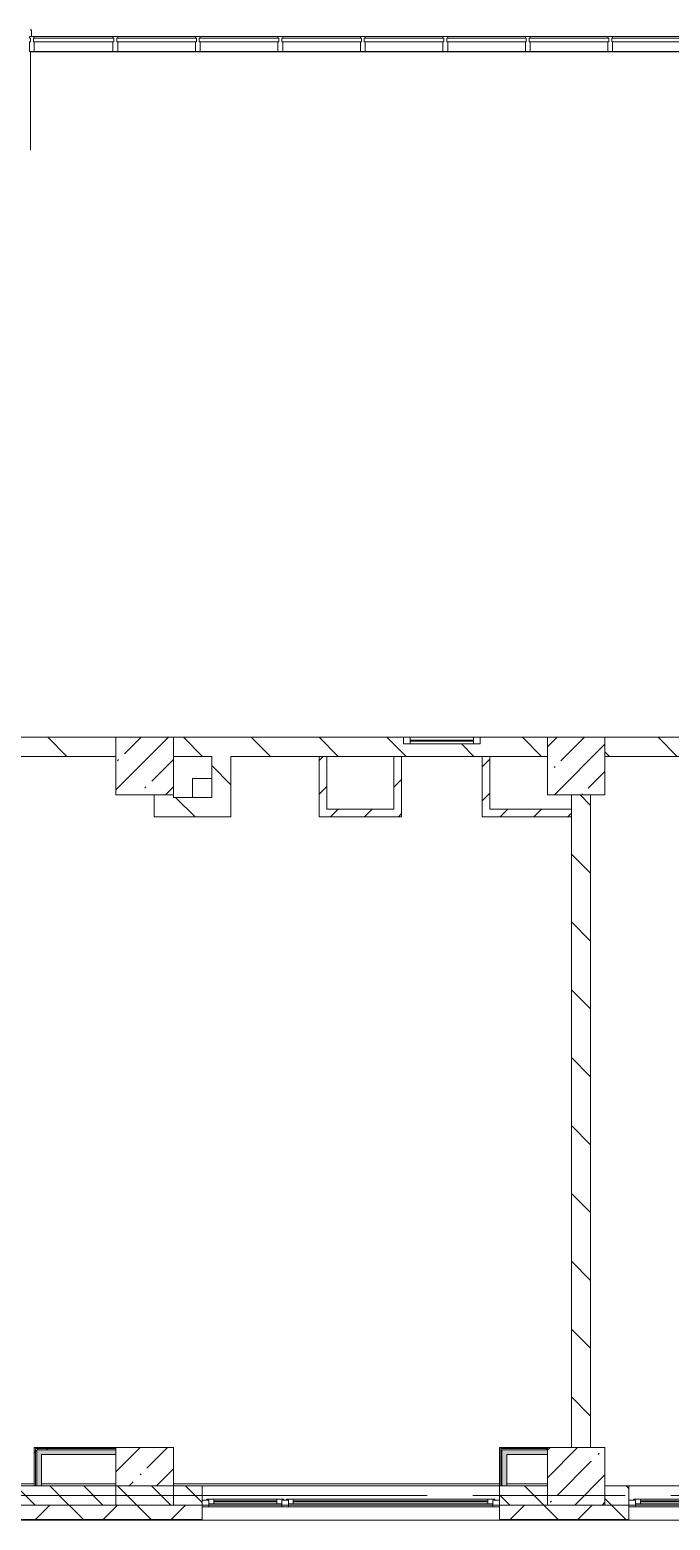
# Model space of a CAD drawing. Header units: millimetres. Extents: x 81566 to 292854, y -8553 to 29000.
# Drawn here: x 172606 to 179284, y -258 to 15270 of the extents above; entities that cross this region are included whole.
import ezdxf

# ---------------------------------------------------------------- set-up
doc = ezdxf.new("R2010")
doc.units = ezdxf.units.MM
doc.linetypes.add('200_ШТРИХ__ш1_п0_6_', pattern=[160, 100, -60])
doc.linetypes.add('Осевая', pattern=[3175, 635, -476.25, 1587.5, -476.25])
for name, color, linetype, lineweight in [('A-DETL-MBND-1', 7, '200_ШТРИХ__ш1_п0_6_', 9), ('A-GLAZ-3', 7, 'Continuous', 5), ('A-GLAZ-CURT-2', 7, 'Continuous', 5), ('A-GLAZ-CWMG-2', 7, 'Continuous', 5), ('A-WALL', 7, 'Continuous', 9), ('A-WALL-4', 7, 'Continuous', 5), ('I-WALL-4', 7, 'Continuous', 5), ('S-COLS-1', 7, 'Continuous', 5), ('Оси', 7, 'Continuous', 9), ('Оси-2', 7, 'Осевая', 9)]:
    doc.layers.add(name, color=color, linetype=linetype, lineweight=lineweight)
doc.layers.add('A-FLOR-1', color=7, linetype='Continuous', lineweight=5, true_color=0xaaaaaa)
doc.layers.add('I-WALL-2', color=7, linetype='Continuous', lineweight=9, true_color=0xe7e7e7)
pattern_1 = [(135, (165843.6, 0), (-353.553, -353.553), [])]
pattern_2 = [(45, (165843.58, 0), (-176.7767, 176.7767), [])]
pattern_3 = [(45, (165843.6, 0), (-285.123, 285.123), []), (45, (166128.7, 0), (-285.123, 285.123), [504.031, -100.806, 16.764, -84.042])]
pattern_4 = [(135, (165843.58, 0), (-176.7767, -176.7767), [])]
pattern_5 = [(45, (165843.6, 0), (-530.33, 530.33), []), (135, (165843.6, 0), (-530.33, -530.33), [])]

# ---------------------------------------------------------------- blocks, each defined once
blk = doc.blocks.new('120_Окно_СКБ_2Ст - 120_Окно_СКБ_2Ст 3100х2500 _мал_створка слева_ 2-22446355-2_2_3_птичка')
at = {"layer": 'A-GLAZ-3'}
for p, q in [((-1550, -127), (-1550, -57)), ((-1550, -57), (-1480, -57)), ((1550, -57), (-1550, -57)), ((-1480, -127), (-1550, -127)), ((-1550, -127), (-1500, -127)), ((-1480, -127), (-1500, -127)), ((-1500, -127), (-1500, -137)), ((-1500, -137), (670, -137)), ((670, -137), (-1500, -137)), ((-1480, -57), (-1480, -127)), ((650, -87), (-1480, -87)), ((-1480, -87), (-1480, -127)), ((-1430, -137), (-1430, -87)), ((-1430, -107), (600, -107)), ((600, -117), (-1430, -117)), ((600, -137), (600, -87)), ((650, -127), (650, -57)), ((650, -57), (720, -57)), ((650, -127), (650, -87)), ((720, -127), (650, -127)), ((670, -127), (650, -127)), ((670, -127), (700, -127)), ((670, -137), (670, -127)), ((720, -127), (700, -127)), ((700, -127), (700, -137)), ((700, -137), (1500, -137)), ((1500, -137), (700, -137)), ((720, -57), (720, -127)), ((1480, -87), (720, -87)), ((720, -87), (720, -127)), ((770, -137), (770, -87)), ((770, -107), (1430, -107)), ((1430, -117), (770, -117)), ((1430, -137), (1430, -87)), ((1480, -127), (1480, -57)), ((1480, -57), (1550, -57)), ((1480, -127), (1480, -87)), ((1550, -127), (1480, -127)), ((1500, -127), (1480, -127)), ((1500, -127), (1550, -127)), ((1500, -137), (1500, -127)), ((1550, -57), (1550, -127))]:
    blk.add_line(p, q, dxfattribs=at)
blk = doc.blocks.new('BSC_Колонна _Прямоугольная - 600х600-V400-2_2_3_птичка')
at = {"layer": 'S-COLS-1'}
h = blk.add_hatch(dxfattribs=at)
h.set_pattern_fill('FP_158', color=256, style=0, pattern_type=2)
h.set_pattern_definition([(45, (-7960, -7600), (-285.123, 285.123), []), (45, (-7674.88, -7600), (-285.123, 285.123), [504.031, -100.806, 16.764, -84.042])])
h.paths.add_polyline_path([(300, -300), (300, 300), (-300, 300), (-300, -300), (140, -300)])
for p, q in [((300, 300), (-300, 300)), ((-300, 300), (-300, -300)), ((300, -300), (300, 300)), ((-300, -300), (300, -300))]:
    blk.add_line(p, q, dxfattribs=at)
blk = doc.blocks.new('BSC_Колонна _Прямоугольная - 600х600-20441433-2_2_3_птичка')
at = {"layer": 'S-COLS-1'}
h = blk.add_hatch(dxfattribs=at)
h.set_pattern_fill('FP_164', color=256, style=0, pattern_type=2)
h.set_pattern_definition([(45, (-12460, -7600), (-285.123, 285.123), []), (45, (-12174.88, -7600), (-285.123, 285.123), [504.031, -100.806, 16.764, -84.042])])
h.paths.add_polyline_path([(23, -300), (300, -300), (300, 300), (-300, 300), (-300, -300), (-50, -300)])
for p, q in [((300, 300), (-300, 300)), ((-300, 300), (-300, -300)), ((300, -300), (300, 300)), ((-300, -300), (300, -300))]:
    blk.add_line(p, q, dxfattribs=at)
blk = doc.blocks.new('Системная панель - Стекло - 40мм-23997895-2_2_3_птичка')
at = {"layer": 'A-GLAZ-CURT-2'}
for p, q in [((420, 0), (-420, 0)), ((-420, 0), (-420, -40)), ((420, -40), (420, 0)), ((-420, -40), (420, -40))]:
    blk.add_line(p, q, dxfattribs=at)
blk = doc.blocks.new('Прямоугольный импост - Импост структурный с накладкой - 160мм-23771928-2_2_3_птичка')
at = {"layer": 'A-GLAZ-CWMG-2'}
for p, q in [((7630, 15200), (6810, 15200)), ((7630, 15043), (6810, 15043))]:
    blk.add_line(p, q, dxfattribs=at)
blk = doc.blocks.new('Прямоугольный импост - Импост структурный с накладкой - 160мм-23997897-2_2_3_птичка')
at = {"layer": 'A-GLAZ-CWMG-2'}
for p, q in [((0, 140), (-50, 140)), ((-50, 140), (-50, 40)), ((-50, 40), (-40, 40)), ((-40, 0), (-50, 0)), ((-50, 0), (-50, -17)), ((-40, 40), (-40, 0)), ((-10, 0), (-10, 40)), ((-10, 40), (0, 40)), ((0, 0), (-10, 0)), ((0, 40), (0, 140)), ((0, -17), (0, 0)), ((-50, -17), (0, -17))]:
    blk.add_line(p, q, dxfattribs=at)
blk = doc.blocks.new('Системная панель - Стекло - 40мм-23997898-2_2_3_птичка')
at = {"layer": 'A-GLAZ-CURT-2'}
h = blk.add_hatch(dxfattribs=at)
h.set_pattern_fill('FP_168', color=256, style=0, pattern_type=2)
h.set_pattern_definition([(45, (-13750.1, -14683), (-1414.21, 1414.21), [1000, -3000]), (45, (-14750.1, -15183), (-1414.21, 1414.21), [3000, -1000]), (45, (-12750.1, -15683), (-1414.21, 1414.21), [1000, -3000])])
h.paths.add_polyline_path([(-420, -40), (420, -40), (420, 0), (-420, 0), (-420, -11)])
for p, q in [((420, 0), (-420, 0)), ((-420, 0), (-420, -40)), ((-420, -40), (420, -40)), ((420, -40), (420, 0))]:
    blk.add_line(p, q, dxfattribs=at)
blk = doc.blocks.new('Прямоугольный импост - Импост структурный с накладкой - 160мм-23771920-2_2_3_птичка')
at = {"layer": 'A-GLAZ-CWMG-2'}
for p, q in [((13660, 15200), (12840, 15200)), ((13660, 15043), (12840, 15043))]:
    blk.add_line(p, q, dxfattribs=at)
blk = doc.blocks.new('Прямоугольный импост - Импост структурный с накладкой - 160мм-23997894-2_2_3_птичка')
at = {"layer": 'A-GLAZ-CWMG-2'}
for p, q in [((-25, 40), (-25, 140)), ((-25, 140), (25, 140)), ((-15, 40), (-25, 40)), ((-25, -17), (-25, 0)), ((-25, 0), (-15, 0)), ((-15, 0), (-15, 40)), ((15, 40), (15, 0)), ((25, 40), (15, 40)), ((15, 0), (25, 0)), ((25, 140), (25, 40)), ((25, 0), (25, -17)), ((25, -17), (-25, -17))]:
    blk.add_line(p, q, dxfattribs=at)
blk = doc.blocks.new('Системная панель - Стекло - 40мм-23997899-2_2_3_птичка')
at = {"layer": 'A-GLAZ-CURT-2'}
for p, q in [((415, 0), (-415, 0)), ((-415, 0), (-415, -40)), ((415, -40), (415, 0)), ((-415, -40), (415, -40))]:
    blk.add_line(p, q, dxfattribs=at)
blk = doc.blocks.new('Прямоугольный импост - Импост структурный с накладкой - 160мм-23771909-2_2_3_птичка')
at = {"layer": 'A-GLAZ-CWMG-2'}
for p, q in [((11930, 15200), (11120, 15200)), ((11930, 15043), (11120, 15043))]:
    blk.add_line(p, q, dxfattribs=at)
blk = doc.blocks.new('Системная панель - Стекло - 40мм-V415-2_2_3_птичка')
at = {"layer": 'A-GLAZ-CURT-2'}
for p, q in [((415, 0), (-415, 0)), ((-415, 0), (-415, -40)), ((415, -40), (415, 0)), ((-415, -40), (415, -40))]:
    blk.add_line(p, q, dxfattribs=at)
blk = doc.blocks.new('Системная панель - Стекло - 40мм-V416-2_2_3_птичка')
at = {"layer": 'A-GLAZ-CURT-2'}
for p, q in [((415, 0), (-415, 0)), ((-415, 0), (-415, -40)), ((415, -40), (415, 0)), ((-415, -40), (415, -40))]:
    blk.add_line(p, q, dxfattribs=at)
blk = doc.blocks.new('Системная панель - Стекло - 40мм-V417-2_2_3_птичка')
at = {"layer": 'A-GLAZ-CURT-2'}
h = blk.add_hatch(dxfattribs=at)
h.set_pattern_fill('FP_169', color=256, style=0, pattern_type=2)
h.set_pattern_definition([(45, (-8585, -14683), (-1414.21, 1414.21), [1000, -3000]), (45, (-9585, -15183), (-1414.21, 1414.21), [3000, -1000]), (45, (-7585, -15683), (-1414.21, 1414.21), [1000, -3000])])
h.paths.add_polyline_path([(415, -40), (415, 0), (-415, 0), (-415, -40), (405, -40)])
for p, q in [((415, 0), (-415, 0)), ((-415, 0), (-415, -40)), ((415, -40), (415, 0)), ((-415, -40), (415, -40))]:
    blk.add_line(p, q, dxfattribs=at)
blk = doc.blocks.new('Системная панель - Стекло - 40мм-V418-2_2_3_птичка')
at = {"layer": 'A-GLAZ-CURT-2'}
for p, q in [((415, 0), (-415, 0)), ((-415, 0), (-415, -40)), ((415, -40), (415, 0)), ((-415, -40), (415, -40))]:
    blk.add_line(p, q, dxfattribs=at)
blk = doc.blocks.new('Системная панель - Стекло - 40мм-V419-2_2_3_птичка')
at = {"layer": 'A-GLAZ-CURT-2'}
for p, q in [((415, 0), (-415, 0)), ((-415, 0), (-415, -40)), ((415, -40), (415, 0)), ((-415, -40), (415, -40))]:
    blk.add_line(p, q, dxfattribs=at)
blk = doc.blocks.new('120_Окно_СКБ_1Ст - 120_Окно_СКБ_1Ст 400х800 EI30-24230873-2_2_3_птичка')
at = {"layer": 'A-GLAZ-3'}
for p, q in [((-400, 30), (-400, 100)), ((-400, 100), (-330, 100)), ((400, 100), (-400, 100)), ((-330, 30), (-400, 30)), ((-400, 30), (400, 30)), ((-330, 100), (-330, 30)), ((330, 70), (-330, 70)), ((330, 60), (-330, 60)), ((330, 30), (330, 100)), ((330, 100), (400, 100)), ((400, 30), (330, 30)), ((400, 100), (400, 30))]:
    blk.add_line(p, q, dxfattribs=at)

msp = doc.modelspace()

# ---------------------------------------------------------------- hatches: boundary and pattern name
at = {"layer": 'A-WALL-4'}
h = msp.add_hatch(dxfattribs=at)
h.set_pattern_fill('FP_100', color=256, style=0, pattern_type=2)
h.set_pattern_definition(pattern_4)
h.paths.add_polyline_path([(178003.6, -100), (178003.6, 100), (177503.6, 100), (177503.6, -100)])
h.paths.add_polyline_path([(170473.6, -100), (174403.6, -100), (174403.6, 100), (170473.6, 100), (170473.6, -49.6)])
h = msp.add_hatch(dxfattribs=at)
h.set_pattern_fill('FP_100', color=256, style=0, pattern_type=2)
h.set_pattern_definition(pattern_4)
h.paths.add_polyline_path([(182503.6, -100), (182503.6, 100), (181953.6, 100), (181953.6, -100), (182180.4, -100)])
h.paths.add_polyline_path([(178603.6, -100), (178853.6, -100), (178853.6, 100), (178603.6, 100), (178603.6, -48)])
h = msp.add_hatch(dxfattribs=at)
h.set_pattern_fill('FP_101', color=256, style=0, pattern_type=2)
h.set_pattern_definition([(45, (165843.6, 0), (-353.5534, 353.5534), []), (135, (165843.6, 0), (-353.5534, -353.5534), [])])
h.paths.add_polyline_path([(241431.6, -250), (241543.6, -250), (241543.6, -100), (237403.6, -100), (237403.6, -250), (241323.6, -250)])
h.paths.add_polyline_path([(236503.6, -250), (236503.6, -100), (232903.6, -100), (232903.6, -250), (235506.5, -250)])
h.paths.add_polyline_path([(227302.5, -250), (227903.6, -250), (227903.6, -100), (226753.6, -100), (226753.6, -250)])
h.paths.add_polyline_path([(224653.6, -250), (224653.6, -100), (223903.6, -100), (223903.6, -250), (224567.8, -250)])
h.paths.add_polyline_path([(231003.6, -250), (232003.6, -250), (232003.6, -100), (231003.6, -100), (231003.6, -236)])
h.paths.add_polyline_path([(223003.6, -250), (223003.6, -100), (222253.6, -100), (222253.6, -250), (222744.7, -250)])
h.paths.add_polyline_path([(214653.6, -250), (214653.6, -100), (213253.6, -100), (213253.6, -250), (214540.7, -250)])
h.paths.add_polyline_path([(217753.6, -250), (219153.6, -250), (219153.6, -100), (217753.6, -100), (217753.6, -208.4)])
h.paths.add_polyline_path([(211153.6, -250), (211153.6, -100), (210779.9, -100), (210779.9, -250)])
h.paths.add_polyline_path([(209879.9, -250), (209879.9, -100), (208503.6, -100), (208503.6, -250), (209071.3, -250)])
h.paths.add_polyline_path([(205403.6, -250), (205403.6, -100), (203833.6, -100), (203833.6, -250), (204513.5, -250)])
h.paths.add_polyline_path([(201733.6, -250), (201733.6, -100), (200613.6, -100), (200613.6, -250), (201323.1, -250)])
h.paths.add_polyline_path([(199713.6, -250), (199713.6, -100), (198853.6, -100), (198853.6, -250), (199044.2, -250)])
h.paths.add_polyline_path([(196753.6, -250), (196753.6, -100), (195053.3, -100), (195053.3, -250), (196309.5, -250)])
h.paths.add_polyline_path([(187453.6, -250), (188553.6, -250), (188553.6, -100), (187453.6, -100), (187453.6, -145.3)])
h.paths.add_polyline_path([(192253.3, -250), (192253.3, -100), (190653.6, -100), (190653.6, -250), (192207.5, -250)])
h.paths.add_polyline_path([(182180.4, -250), (183103.6, -250), (183103.6, -100), (181953.6, -100), (181953.6, -250)])
h.paths.add_polyline_path([(184003.6, -250), (184653.6, -250), (184653.6, -100), (184003.6, -100), (184003.6, -138.1)])
h.paths.add_polyline_path([(165733.6, -250), (169573.6, -250), (169573.6, -100), (165583.6, -100), (165583.6, -250)])
h.paths.add_polyline_path([(170473.6, -250), (174403.6, -250), (174403.6, -100), (170473.6, -100), (170473.6, -109.9)])
h.paths.add_polyline_path([(178853.6, -250), (178853.6, -100), (177503.6, -100), (177503.6, -250), (178078.4, -250)])
at = {"layer": 'I-WALL-2'}
for points in [[(172678.6, 425), (173503.6, 425), (173503.6, 475), (172678.6, 475)], [(177528.6, 425), (178003.6, 425), (178003.6, 475), (177528.6, 475)], [(172678.6, 100), (172728.6, 100), (172728.6, 425), (172678.6, 425), (172678.6, 120)], [(177528.6, 100), (177578.6, 100), (177578.6, 425), (177528.6, 425), (177528.6, 120)]]:
    msp.add_hatch(color=256, dxfattribs=at).paths.add_polyline_path(points)
at = {"layer": 'I-WALL-4'}
h = msp.add_hatch(dxfattribs=at)
h.set_pattern_fill('FP_99', color=256, style=0, pattern_type=2)
h.set_pattern_definition(pattern_1)
h.paths.add_polyline_path([(180843.5, 7700), (182503.6, 7700), (182503.6, 7900), (180843.5, 7900), (180843.5, 7817.2)])
h.paths.add_polyline_path([(172609, 7700), (173503.6, 7700), (173503.6, 7900), (172373.6, 7900), (172373.6, 7700), (172473.6, 7700)])
h.paths.add_polyline_path([(174303.6, 7700), (178003.6, 7700), (178003.6, 7900), (177303.6, 7900), (177303.6, 7830), (176503.6, 7830), (176503.6, 7900), (174103.6, 7900), (174103.6, 7700), (174251.5, 7700)])
h.paths.add_polyline_path([(179403.5, 7700), (179403.5, 7900), (178603.6, 7900), (178603.6, 7700), (178989.9, 7700)])
h.paths.add_polyline_path([(169873.6, 7700), (169873.6, 7900), (169573.6, 7900), (169573.6, 7700)])
h = msp.add_hatch(dxfattribs=at)
h.set_pattern_fill('FP_99', color=256, style=0, pattern_type=2)
h.set_pattern_definition(pattern_1)
h.paths.add_polyline_path([(174503.6, 7070), (174703.6, 7070), (174703.6, 7700), (174503.6, 7700), (174503.6, 7270)])
h = msp.add_hatch(dxfattribs=at)
h.set_pattern_fill('FP_102', color=256, style=0, pattern_type=2)
h.set_pattern_definition(pattern_2)
h.paths.add_polyline_path([(175703.6, 7070), (175703.6, 7700), (175623.6, 7700), (175623.6, 7070)])
h = msp.add_hatch(dxfattribs=at)
h.set_pattern_fill('FP_102', color=256, style=0, pattern_type=2)
h.set_pattern_definition(pattern_2)
h.paths.add_polyline_path([(176471.2, 7150), (176483.6, 7150), (176483.6, 7700), (176403.6, 7694.5), (176403.6, 7150)])
h = msp.add_hatch(dxfattribs=at)
h.set_pattern_fill('FP_102', color=256, style=0, pattern_type=2)
h.set_pattern_definition(pattern_2)
h.paths.add_polyline_path([(177323.6, 7070), (177403.6, 7070), (177403.6, 7700), (177323.6, 7700), (177323.6, 7271.5)])
h = msp.add_hatch(dxfattribs=at)
h.set_pattern_fill('FP_99', color=256, style=0, pattern_type=2)
h.set_pattern_definition(pattern_1)
h.paths.add_polyline_path([(173903.6, 7070), (174103.6, 7070), (174103.6, 7300), (173903.6, 7300), (173903.6, 7098.2)])
h = msp.add_hatch(dxfattribs=at)
h.set_pattern_fill('FP_99', color=256, style=0, pattern_type=2)
h.set_pattern_definition(pattern_1)
h.paths.add_polyline_path([(178453.6, 500), (178453.6, 7300), (178253.6, 7300), (178253.6, 500)])
h = msp.add_hatch(dxfattribs=at)
h.set_pattern_fill('FP_99', color=256, style=0, pattern_type=2)
h.set_pattern_definition(pattern_1)
h.paths.add_polyline_path([(174169.3, 7070), (174503.6, 7070), (174503.6, 7270), (174103.6, 7269.8), (174103.6, 7070)])
h = msp.add_hatch(dxfattribs=at)
h.set_pattern_fill('FP_102', color=256, style=0, pattern_type=2)
h.set_pattern_definition(pattern_2)
h.paths.add_polyline_path([(176483.6, 7070), (176483.6, 7150), (175703.6, 7150), (175703.6, 7070)])
h = msp.add_hatch(dxfattribs=at)
h.set_pattern_fill('FP_102', color=256, style=0, pattern_type=2)
h.set_pattern_definition(pattern_2)
h.paths.add_polyline_path([(178078.4, 7070), (178253.6, 7070), (178251.1, 7150), (177403.6, 7150), (177403.6, 7070), (177503.6, 7070)])
h = msp.add_hatch(dxfattribs=at)
h.set_pattern_fill('FP_171', color=256, style=0, pattern_type=2)
h.set_pattern_definition(pattern_5)
h.paths.add_polyline_path([(172666.1, 487.5), (173503.6, 487.5), (173503.6, 500), (172653.6, 500), (172653.6, 487.5)])
h = msp.add_hatch(dxfattribs=at)
h.set_pattern_fill('FP_171', color=256, style=0, pattern_type=2)
h.set_pattern_definition(pattern_5)
h.paths.add_polyline_path([(172666.1, 100), (172666.1, 487.5), (172653.6, 487.5), (172653.6, 100)])
h = msp.add_hatch(dxfattribs=at)
h.set_pattern_fill('FP_171', color=256, style=0, pattern_type=2)
h.set_pattern_definition(pattern_5)
h.paths.add_polyline_path([(172678.6, 475), (173503.6, 475), (173503.6, 487.5), (172666.1, 487.5), (172666.1, 475)])
h = msp.add_hatch(dxfattribs=at)
h.set_pattern_fill('FP_171', color=256, style=0, pattern_type=2)
h.set_pattern_definition(pattern_5)
h.paths.add_polyline_path([(172666.1, 100), (172678.6, 100), (172678.6, 475), (172666.1, 475), (172666.1, 120)])
h = msp.add_hatch(dxfattribs=at)
h.set_pattern_fill('FP_171', color=256, style=0, pattern_type=2)
h.set_pattern_definition(pattern_5)
h.paths.add_polyline_path([(177503.6, 487.5), (178003.6, 487.5), (178003.6, 500), (177503.6, 500)])
h = msp.add_hatch(dxfattribs=at)
h.set_pattern_fill('FP_171', color=256, style=0, pattern_type=2)
h.set_pattern_definition(pattern_5)
h.paths.add_polyline_path([(177528.6, 475), (178003.6, 475), (178003.6, 487.5), (177516.1, 487.5), (177516.1, 475)])
at = {"layer": 'S-COLS-1'}
h = msp.add_hatch(dxfattribs=at)
h.set_pattern_fill('FP_97', color=256, style=0, pattern_type=2)
h.set_pattern_definition(pattern_3)
h.paths.add_polyline_path([(173503.6, 100), (174103.6, 100), (174103.6, 500), (173503.6, 500), (173503.6, 120)])
h = msp.add_hatch(dxfattribs=at)
h.set_pattern_fill('FP_97', color=256, style=0, pattern_type=2)
h.set_pattern_definition(pattern_3)
h.paths.add_polyline_path([(178603.6, -100), (178603.6, 500), (178003.6, 500), (178003.6, -100), (178078.4, -100)])

# ---------------------------------------------------------------- linework, layer by layer
at = {"layer": 'A-DETL-MBND-1'}
for p in [(172609, 15270), (172623.6, 15200)]:
    msp.add_line(p, (172623.6, 15270), dxfattribs=at)
at = {"layer": 'A-FLOR-1'}
for p, q in [((179553.6, 15040), (172613.6, 15040)), ((172613.6, 15040), (172613.6, 14020)), ((172613.6, 14020), (172609, 14020)), ((174303.6, 7470), (174503.6, 7470)), ((174303.6, 7270), (174303.6, 7470))]:
    msp.add_line(p, q, dxfattribs=at)
at = {"layer": 'A-WALL'}
for p, q in [((176483.6, 7700), (176403.6, 7700)), ((178253.6, 7070), (178253.6, 7150)), ((172666.1, 487.5), (173503.6, 487.5)), ((172666.1, 100), (172666.1, 487.5)), ((172678.6, 475), (173503.6, 475)), ((172678.6, 100), (172678.6, 475)), ((177516.1, 487.5), (178003.6, 487.5)), ((177516.1, 100), (177516.1, 487.5)), ((177528.6, 475), (178003.6, 475)), ((177528.6, 100), (177528.6, 475)), ((170473.6, -100), (174403.6, -100)), ((177503.6, -100), (178003.6, -100)), ((178603.6, -100), (178853.6, -100)), ((170473.6, -250), (174403.6, -250)), ((170473.6, -253), (174403.6, -253)), ((177503.6, -250), (178853.6, -250)), ((177503.6, -253), (178853.6, -253))]:
    msp.add_line(p, q, dxfattribs=at)
at = {"layer": 'A-WALL-4'}
for p, q in [((178003.6, 100), (169573.6, 100)), ((174403.6, -258), (174403.6, 100)), ((177503.6, 100), (177503.6, -258)), ((178003.6, -100), (178003.6, 100)), ((178603.6, 100), (178603.6, -100)), ((178603.6, 100), (182503.6, 100)), ((178853.6, -258), (178853.6, 100)), ((178003.6, -100), (183103.6, -100)), ((165575.6, -258), (184003.5, -258))]:
    msp.add_line(p, q, dxfattribs=at)
at = {"layer": 'I-WALL-4'}
for p, q in [((173503.6, 7900), (172373.6, 7900)), ((176503.6, 7900), (174103.6, 7900)), ((178003.6, 7900), (177303.6, 7900)), ((179403.5, 7900), (178603.6, 7900)), ((173503.6, 7700), (169573.6, 7700)), ((174103.6, 7700), (174503.6, 7700)), ((174503.6, 7700), (174503.6, 7270)), ((174703.6, 7700), (176403.6, 7700)), ((174703.6, 7070), (174703.6, 7700)), ((175623.6, 7700), (175623.6, 7070)), ((175703.6, 7150), (175703.6, 7700)), ((176403.6, 7700), (176403.6, 7150)), ((176483.6, 7700), (178003.6, 7700)), ((176483.6, 7070), (176483.6, 7700)), ((177323.6, 7700), (177323.6, 7070)), ((177403.6, 7150), (177403.6, 7700)), ((181923.6, 7700), (178603.6, 7700)), ((173903.6, 7300), (173903.6, 7070)), ((174103.6, 7270), (174103.6, 7300)), ((178253.6, 7300), (178253.6, 7150)), ((178453.6, 500), (178453.6, 7300)), ((174503.6, 7270), (174103.6, 7270)), ((176403.6, 7150), (175703.6, 7150)), ((178253.6, 7150), (177403.6, 7150)), ((173903.6, 7070), (174703.6, 7070)), ((175623.6, 7070), (176483.6, 7070)), ((177323.6, 7070), (178253.6, 7070)), ((178253.6, 7070), (178253.6, 500)), ((173503.6, 500), (172653.6, 500)), ((172653.6, 500), (172653.6, 100)), ((173503.6, 425), (173503.6, 500)), ((178003.6, 500), (177503.6, 500)), ((177503.6, 500), (177503.6, 100)), ((178003.6, 425), (178003.6, 500)), ((178253.6, 500), (178453.6, 500)), ((172728.6, 425), (173503.6, 425)), ((172728.6, 100), (172728.6, 425)), ((177578.6, 425), (178003.6, 425)), ((177578.6, 100), (177578.6, 425)), ((169573.6, 120), (172653.6, 120)), ((172728.6, 120), (173503.6, 120)), ((174103.6, 120), (177503.6, 120)), ((177578.6, 120), (178003.6, 120)), ((177503.6, -100), (174403.6, -100))]:
    msp.add_line(p, q, dxfattribs=at)
at = {"layer": 'S-COLS-1'}
for p, q in [((174103.6, 500), (173503.6, 500)), ((173503.6, 500), (173503.6, -100)), ((174103.6, -100), (174103.6, 500)), ((178603.6, 500), (178003.6, 500)), ((178003.6, 500), (178003.6, -100)), ((178603.6, -100), (178603.6, 500)), ((173503.6, -100), (174103.6, -100)), ((178003.6, -100), (178603.6, -100))]:
    msp.add_line(p, q, dxfattribs=at)
at = {"layer": 'Оси'}
msp.add_line((163616, 0), (176116, 0), dxfattribs=at)
at = {"layer": 'Оси-2'}
msp.add_line((176116, 0), (191833.6, 0), dxfattribs=at)

# ---------------------------------------------------------------- block references
at = {"layer": 'A-GLAZ-3'}
msp.add_blockref('120_Окно_СКБ_1Ст - 120_Окно_СКБ_1Ст 400х800 EI30-24230873-2_2_3_птичка', (176903.6, 7800), dxfattribs=at)
at = {"layer": 'A-GLAZ-3', "rotation": 180}
for p in [(175953.6, -175), (180403.6, -175)]:
    msp.add_blockref('120_Окно_СКБ_2Ст - 120_Окно_СКБ_2Ст 3100х2500 _мал_створка слева_ 2-22446355-2_2_3_птичка', p, dxfattribs=at)
at = {"layer": 'A-GLAZ-CURT-2'}
for name, p in [('Системная панель - Стекло - 40мм-23997895-2_2_3_птичка', (173063.6, 15183)), ('Системная панель - Стекло - 40мм-V417-2_2_3_птичка', (173928.6, 15183)), ('Системная панель - Стекло - 40мм-V415-2_2_3_птичка', (174788.6, 15183)), ('Системная панель - Стекло - 40мм-V416-2_2_3_птичка', (175648.6, 15183)), ('Системная панель - Стекло - 40мм-V419-2_2_3_птичка', (176508.6, 15183)), ('Системная панель - Стекло - 40мм-23997899-2_2_3_птичка', (177368.6, 15183)), ('Системная панель - Стекло - 40мм-V418-2_2_3_птичка', (178228.6, 15183)), ('Системная панель - Стекло - 40мм-23997898-2_2_3_птичка', (179093.7, 15183))]:
    msp.add_blockref(name, p, dxfattribs=at)
at = {"layer": 'A-GLAZ-CWMG-2', "rotation": 180}
msp.add_blockref('Прямоугольный импост - Импост структурный с накладкой - 160мм-23997897-2_2_3_птичка', (172603.6, 15183), dxfattribs=at)
at = {"layer": 'A-GLAZ-CWMG-2'}
for name, p in [('Прямоугольный импост - Импост структурный с накладкой - 160мм-23771928-2_2_3_птичка', (165843.6, 0)), ('Прямоугольный импост - Импост структурный с накладкой - 160мм-23771909-2_2_3_птичка', (162403.6, 0)), ('Прямоугольный импост - Импост структурный с накладкой - 160мм-23771909-2_2_3_птичка', (163263.6, 0)), ('Прямоугольный импост - Импост структурный с накладкой - 160мм-23771909-2_2_3_птичка', (164123.6, 0)), ('Прямоугольный импост - Импост структурный с накладкой - 160мм-23771909-2_2_3_птичка', (164983.6, 0)), ('Прямоугольный импост - Импост структурный с накладкой - 160мм-23771909-2_2_3_птичка', (165843.6, 0)), ('Прямоугольный импост - Импост структурный с накладкой - 160мм-23771909-2_2_3_птичка', (166703.6, 0)), ('Прямоугольный импост - Импост структурный с накладкой - 160мм-23771920-2_2_3_птичка', (165843.6, 0))]:
    msp.add_blockref(name, p, dxfattribs=at)
at = {"layer": 'A-GLAZ-CWMG-2', "extrusion": (0, 0, -1), "rotation": 180}
for p in [(-173498.6, 15183), (-174358.6, 15183), (-175218.6, 15183), (-176078.6, 15183), (-176938.6, 15183), (-177798.6, 15183), (-178658.6, 15183)]:
    msp.add_blockref('Прямоугольный импост - Импост структурный с накладкой - 160мм-23997894-2_2_3_птичка', p, dxfattribs=at)
at = {"layer": 'S-COLS-1'}
for name, p in [('BSC_Колонна _Прямоугольная - 600х600-V400-2_2_3_птичка', (173803.6, 7600)), ('BSC_Колонна _Прямоугольная - 600х600-20441433-2_2_3_птичка', (178303.6, 7600))]:
    msp.add_blockref(name, p, dxfattribs=at)

doc.saveas('drawing.dxf')
